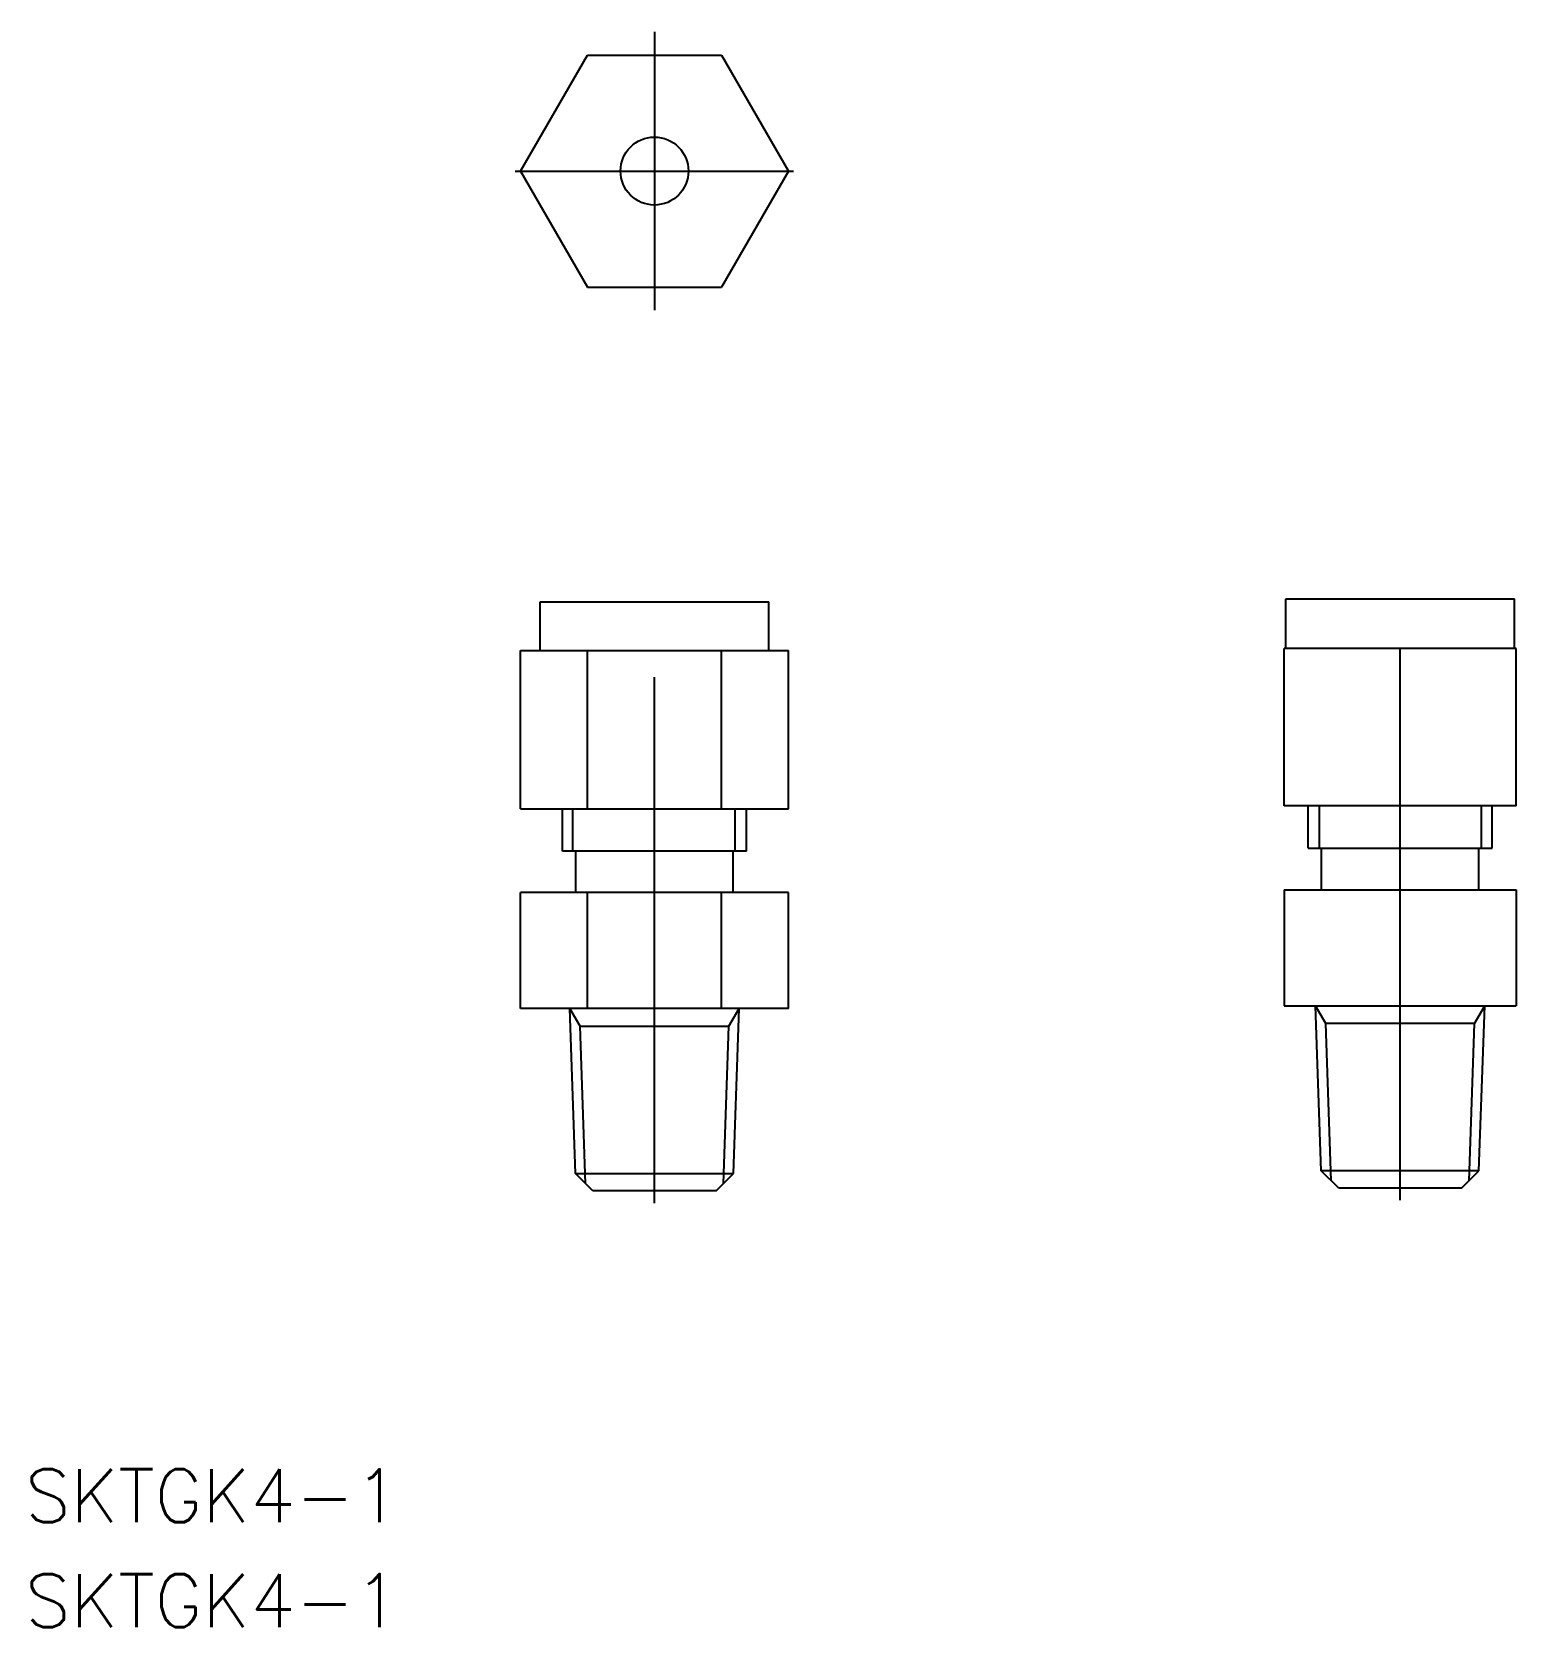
# Model space of a CAD drawing. Extents: x -37.6 to 52, y -30.3 to 66.
import ezdxf

# ---------------------------------------------------------------- set-up
doc = ezdxf.new("R2010")
doc.units = 0
doc.linetypes.add('CENTER', pattern=[50.8, 31.75, -6.35, 6.35, -6.35])
doc.layers.get('0').update_dxf_attribs({"linetype": 'CONTINUOUS'})
doc.layers.add('CENTER', color=1, linetype='CENTER')
doc.styles.get("Standard").update_dxf_attribs({"font": 'txt.shx', "bigfont": '@extfont2.shx'})

msp = doc.modelspace()

# ---------------------------------------------------------------- linework, layer by layer
at = {"color": 7, "linetype": 'CONTINUOUS'}
for p, q in [((-8.082904, 57.58878), (-4.041452, 64.58878)), ((-4.041452, 64.58878), (4.041452, 64.58878)), ((4.041452, 64.58878), (8.082904, 57.58878)), ((-8.082904, 57.58878), (-4.041452, 50.58878)), ((8.082904, 57.58878), (4.041452, 50.58878)), ((-4.041452, 50.58878), (4.041452, 50.58878)), ((-6.9, 28.646515), (-6.9, 31.58878)), ((-6.9, 31.58878), (6.900001, 31.58878)), ((6.900001, 28.646515), (6.900001, 31.58878)), ((38.099999, 28.76378), (38.099999, 31.763779)), ((38.099999, 31.763779), (51.900001, 31.763779)), ((51.900001, 28.76378), (51.900001, 31.763779)), ((-8.082905, 28.646515), (8.082904, 28.646515)), ((-8.082905, 19.088781), (-8.082905, 28.646515)), ((-4.041452, 19.088781), (-4.041452, 28.646515)), ((4.041452, 19.088781), (4.041452, 28.646515)), ((8.082904, 19.088781), (8.082904, 28.646515)), ((38, 19.263781), (38, 28.76378)), ((52, 28.76378), (38, 28.76378)), ((45, 19.263781), (45, 28.76378)), ((52, 19.263781), (52, 28.76378)), ((52, 19.263781), (38, 19.263781)), ((39.443999, 16.705), (39.443999, 19.263781)), ((50.556, 16.705), (50.556, 19.263781)), ((-8.082905, 19.088781), (8.082904, 19.088781)), ((-5.556, 16.53), (-5.556, 19.088781)), ((5.556001, 16.53), (5.556001, 19.088781)), ((5.556001, 16.53), (-5.556, 16.53)), ((-4.75, 14.03), (-4.75, 16.53)), ((4.75, 14.03), (4.75, 16.53)), ((39.443999, 16.705), (50.556, 16.705)), ((40.25, 14.205), (40.25, 16.705)), ((49.75, 14.205), (49.75, 16.705)), ((-8.082903, 7.03), (-8.082903, 14.03)), ((8.082904, 14.03), (-8.082903, 14.03)), ((-4.041452, 7.03), (-4.041452, 14.03)), ((4.041452, 7.03), (4.041452, 14.03)), ((8.082904, 7.03), (8.082904, 14.03)), ((38, 14.205), (38, 7.205)), ((38, 14.205), (52, 14.205)), ((45, 7.205), (45, 14.205)), ((52, 14.205), (52, 7.205)), ((8.082904, 7.03), (-8.082903, 7.03)), ((-4.491089, 5.958893), (-5.109493, 7.03)), ((-4.761549, -2.933816), (-5.109493, 7.029999)), ((4.491089, 5.958893), (5.109493, 7.03)), ((4.76155, -2.933814), (5.109494, 7.03)), ((38, 7.205), (52.000003, 7.205)), ((40.23845, -2.758814), (39.890506, 7.205)), ((40.508911, 6.133893), (39.890507, 7.205)), ((49.491089, 6.133893), (50.109493, 7.205)), ((49.761549, -2.758816), (50.109493, 7.204999)), ((-4.491089, 5.958893), (4.49109, 5.958893)), ((49.491089, 6.133893), (40.50891, 6.133893)), ((41.274634, -3.794999), (40.23845, -2.758815)), ((48.725364, -3.795), (49.761548, -2.758815)), ((-3.725364, -3.97), (-4.761548, -2.933815)), ((3.725366, -3.969999), (4.76155, -2.933815)), ((41.274635, -3.795), (48.725363, -3.795)), ((3.725365, -3.97), (-3.725363, -3.97))]:
    msp.add_line(p, q, dxfattribs=at)
at = {"color": 3, "linetype": 'CONTINUOUS'}
for p, q in [((40.131, 16.705), (40.131, 19.263781)), ((49.92, 16.705), (49.92, 19.263781)), ((-4.92, 16.53), (-4.92, 19.088781)), ((4.869, 16.53), (4.869, 19.088781)), ((-4.159526, -3.535838), (-4.491089, 5.958893)), ((4.159526, -3.535838), (4.49109, 5.958893)), ((40.840474, -3.360838), (40.50891, 6.133893)), ((49.159526, -3.360838), (49.491089, 6.133893)), ((49.761549, -2.758816), (40.23845, -2.758816)), ((-4.761549, -2.933816), (4.76155, -2.933816))]:
    msp.add_line(p, q, dxfattribs=at)
at = {"color": 7, "linetype": 'CONTINUOUS'}
msp.add_circle((0, 57.58878), 2.049999, dxfattribs=at)
at = {"layer": 'CENTER', "color": 1, "linetype": 'CENTER'}
for p, q in [((0, 65.98878), (0, 49.188779)), ((-8.400001, 57.58878), (8.400001, 57.58878)), ((0, -4.709395), (0, 32.390485)), ((45, -4.534395), (45, 32.565485))]:
    msp.add_line(p, q, dxfattribs=at)

# ---------------------------------------------------------------- texts
at = {"color": 7, "linetype": 'CONTINUOUS'}
for p in [(-37.982772, -23.97616), (-37.982772, -30.307629)]:
    msp.add_text('SKTGK4-1', height=3.2, dxfattribs=at).set_placement(p)

doc.saveas('drawing.dxf')
